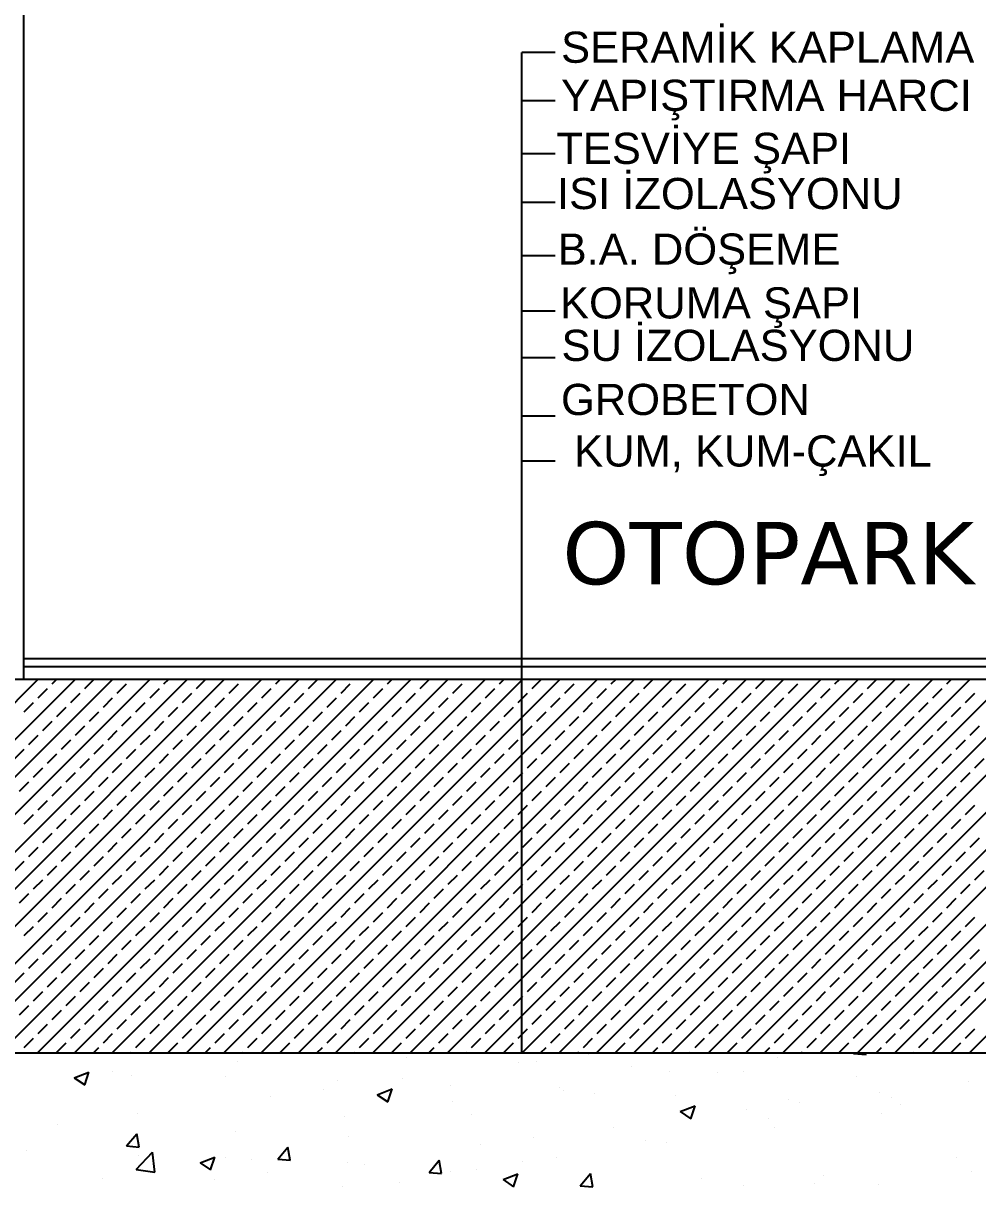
# Model space of a CAD drawing. Header units: millimetres. Extents: x 43168.9 to 43194.6, y -25545.1 to -25543.4.
# Drawn here: x 43181.1446 to 43181.2366, y -25544.7954 to -25544.6834 of the extents above; entities that cross this region are included whole.
import ezdxf
from ezdxf.enums import TextEntityAlignment as Align

# ---------------------------------------------------------------- set-up
doc = ezdxf.new("R2010")
doc.units = ezdxf.units.MM
doc.header["$LTSCALE"] = 200
doc.linetypes.add('kesit_$0$HIDDEN2', pattern=[0.1875, 0.125, -0.0625])
for name, color, linetype in [('kaplama-gnl_sgh', 30, 'Continuous'), ('kesit_$0$izd-alt_sgh', 8, 'kesit_$0$HIDDEN2'), ('kolon-b.a_sgh', 6, 'Continuous'), ('siva_sgh', 145, 'Continuous'), ('tarama-betonarme_sgh', 223, 'Continuous'), ('tarama-zemin_sgh', 197, 'Continuous'), ('yazi-mahal_sgh', 12, 'Continuous'), ('yazi-malz_sgh', 7, 'Continuous')]:
    doc.layers.add(name, color=color, linetype=linetype)
doc.styles.add('1-200', font='arial.ttf', dxfattribs={"height": 60})
doc.styles.add('text1', font='VERDANA.TTF')

msp = doc.modelspace()

# ---------------------------------------------------------------- linework, layer by layer
at = {"layer": 'kaplama-gnl_sgh'}
for p, q in [((43181.14462, -25544.74456), (43181.36264, -25544.74456)), ((43181.14462, -25544.74536), (43181.36264, -25544.74536))]:
    msp.add_line(p, q, dxfattribs=at)
at = {"layer": 'kesit_$0$izd-alt_sgh'}
msp.add_line((43181.05362, -25544.74656), (43183.01231, -25544.74656), dxfattribs=at)
at = {"layer": 'kolon-b.a_sgh'}
for p, q in [((43181.14362, -25544.74656), (43181.73664, -25544.74656)), ((43181.13562, -25544.78256), (43181.73664, -25544.78256))]:
    msp.add_line(p, q, dxfattribs=at)
at = {"layer": 'siva_sgh'}
msp.add_line((43181.14462, -25544.59356), (43181.14462, -25544.74656), dxfattribs=at)
at = {"layer": 'tarama-betonarme_sgh'}
for p, q in [((43181.13562, -25544.75697), (43181.14603, -25544.74656)), ((43181.13562, -25544.76056), (43181.14962, -25544.74656)), ((43181.13562, -25544.76416), (43181.15321, -25544.74656)), ((43181.13562, -25544.76775), (43181.15681, -25544.74656)), ((43181.13562, -25544.77134), (43181.1604, -25544.74656)), ((43181.13562, -25544.77493), (43181.16399, -25544.74656)), ((43181.13562, -25544.77852), (43181.16758, -25544.74656)), ((43181.13562, -25544.78212), (43181.17117, -25544.74656)), ((43181.13877, -25544.78256), (43181.17477, -25544.74656)), ((43181.14236, -25544.78256), (43181.17836, -25544.74656)), ((43181.14595, -25544.78256), (43181.18195, -25544.74656)), ((43181.14602, -25544.74836), (43181.14692, -25544.74747)), ((43181.14737, -25544.74702), (43181.14783, -25544.74656)), ((43181.14954, -25544.78256), (43181.18554, -25544.74656)), ((43181.15051, -25544.74747), (43181.15141, -25544.74657)), ((43181.15314, -25544.78256), (43181.18914, -25544.74656)), ((43181.15365, -25544.74792), (43181.15455, -25544.74702)), ((43181.155, -25544.74657), (43181.15501, -25544.74656)), ((43181.15673, -25544.78256), (43181.19273, -25544.74656)), ((43181.1568, -25544.74836), (43181.1577, -25544.74747)), ((43181.15814, -25544.74702), (43181.1586, -25544.74656)), ((43181.16032, -25544.78256), (43181.19632, -25544.74656)), ((43181.16129, -25544.74747), (43181.16219, -25544.74657)), ((43181.16391, -25544.78256), (43181.19991, -25544.74656)), ((43181.16443, -25544.74792), (43181.16533, -25544.74702)), ((43181.16578, -25544.74657), (43181.16579, -25544.74656)), ((43181.1675, -25544.78256), (43181.2035, -25544.74656)), ((43181.16757, -25544.74836), (43181.16847, -25544.74747)), ((43181.16892, -25544.74702), (43181.16938, -25544.74656)), ((43181.1711, -25544.78256), (43181.2071, -25544.74656)), ((43181.17206, -25544.74747), (43181.17296, -25544.74657)), ((43181.17469, -25544.78256), (43181.21069, -25544.74656)), ((43181.17521, -25544.74792), (43181.1761, -25544.74702)), ((43181.17655, -25544.74657), (43181.17656, -25544.74656)), ((43181.17828, -25544.78256), (43181.21428, -25544.74656)), ((43181.17835, -25544.74836), (43181.17925, -25544.74747)), ((43181.1797, -25544.74702), (43181.18015, -25544.74656)), ((43181.18187, -25544.78256), (43181.21787, -25544.74656)), ((43181.18284, -25544.74747), (43181.18374, -25544.74657)), ((43181.18546, -25544.78256), (43181.22146, -25544.74656)), ((43181.18598, -25544.74792), (43181.18688, -25544.74702)), ((43181.18733, -25544.74657), (43181.18734, -25544.74656)), ((43181.18906, -25544.78256), (43181.22506, -25544.74656)), ((43181.18913, -25544.74836), (43181.19002, -25544.74747)), ((43181.19047, -25544.74702), (43181.19093, -25544.74656)), ((43181.19265, -25544.78256), (43181.22865, -25544.74656)), ((43181.19362, -25544.74747), (43181.19451, -25544.74657)), ((43181.19624, -25544.78256), (43181.23224, -25544.74656)), ((43181.19676, -25544.74792), (43181.19766, -25544.74702)), ((43181.19811, -25544.74657), (43181.19812, -25544.74656)), ((43181.19983, -25544.78256), (43181.23583, -25544.74656)), ((43181.1999, -25544.74836), (43181.2008, -25544.74747)), ((43181.20125, -25544.74702), (43181.20171, -25544.74656)), ((43181.20342, -25544.78256), (43181.23942, -25544.74656)), ((43181.20439, -25544.74747), (43181.20529, -25544.74657)), ((43181.20702, -25544.78256), (43181.24302, -25544.74656)), ((43181.20754, -25544.74792), (43181.20843, -25544.74702)), ((43181.20888, -25544.74657), (43181.20889, -25544.74656)), ((43181.21061, -25544.78256), (43181.24661, -25544.74656)), ((43181.21068, -25544.74836), (43181.21158, -25544.74747)), ((43181.21203, -25544.74702), (43181.21248, -25544.74656)), ((43181.2142, -25544.78256), (43181.2502, -25544.74656)), ((43181.21517, -25544.74747), (43181.21607, -25544.74657)), ((43181.21779, -25544.78256), (43181.25379, -25544.74656)), ((43181.21831, -25544.74792), (43181.21921, -25544.74702)), ((43181.21966, -25544.74657), (43181.21967, -25544.74656)), ((43181.22138, -25544.78256), (43181.25738, -25544.74656)), ((43181.22145, -25544.74836), (43181.22235, -25544.74747)), ((43181.2228, -25544.74702), (43181.22326, -25544.74656)), ((43181.22498, -25544.78256), (43181.26098, -25544.74656)), ((43181.22594, -25544.74747), (43181.22684, -25544.74657)), ((43181.22857, -25544.78256), (43181.26457, -25544.74656)), ((43181.22909, -25544.74792), (43181.22999, -25544.74702)), ((43181.23044, -25544.74657), (43181.23044, -25544.74656)), ((43181.23216, -25544.78256), (43181.26816, -25544.74656)), ((43181.23223, -25544.74836), (43181.23313, -25544.74747)), ((43181.23358, -25544.74702), (43181.23404, -25544.74656)), ((43181.23575, -25544.78256), (43181.27175, -25544.74656)), ((43181.14916, -25544.74881), (43181.15006, -25544.74792)), ((43181.15231, -25544.74926), (43181.1532, -25544.74836)), ((43181.15994, -25544.74881), (43181.16084, -25544.74792)), ((43181.16308, -25544.74926), (43181.16398, -25544.74836)), ((43181.17072, -25544.74881), (43181.17161, -25544.74792)), ((43181.17386, -25544.74926), (43181.17476, -25544.74836)), ((43181.18149, -25544.74881), (43181.18239, -25544.74792)), ((43181.18464, -25544.74926), (43181.18553, -25544.74836)), ((43181.19227, -25544.74881), (43181.19317, -25544.74792)), ((43181.19541, -25544.74926), (43181.19631, -25544.74836)), ((43181.20305, -25544.74881), (43181.20394, -25544.74792)), ((43181.20619, -25544.74926), (43181.20709, -25544.74836)), ((43181.21382, -25544.74881), (43181.21472, -25544.74792)), ((43181.21696, -25544.74926), (43181.21786, -25544.74836)), ((43181.2246, -25544.74881), (43181.2255, -25544.74792)), ((43181.22774, -25544.74926), (43181.22864, -25544.74836)), ((43181.23537, -25544.74881), (43181.23627, -25544.74792)), ((43181.14467, -25544.74971), (43181.14557, -25544.74881)), ((43181.14782, -25544.75016), (43181.14871, -25544.74926)), ((43181.15096, -25544.75061), (43181.15186, -25544.74971)), ((43181.15545, -25544.74971), (43181.15635, -25544.74881)), ((43181.15859, -25544.75016), (43181.15949, -25544.74926)), ((43181.16174, -25544.75061), (43181.16263, -25544.74971)), ((43181.16623, -25544.74971), (43181.16712, -25544.74881)), ((43181.16937, -25544.75016), (43181.17027, -25544.74926)), ((43181.17251, -25544.75061), (43181.17341, -25544.74971)), ((43181.177, -25544.74971), (43181.1779, -25544.74881)), ((43181.18015, -25544.75016), (43181.18104, -25544.74926)), ((43181.18329, -25544.75061), (43181.18419, -25544.74971)), ((43181.18778, -25544.74971), (43181.18868, -25544.74881)), ((43181.19092, -25544.75016), (43181.19182, -25544.74926)), ((43181.19407, -25544.75061), (43181.19496, -25544.74971)), ((43181.19856, -25544.74971), (43181.19945, -25544.74881)), ((43181.2017, -25544.75016), (43181.2026, -25544.74926)), ((43181.20484, -25544.75061), (43181.20574, -25544.74971)), ((43181.20933, -25544.74971), (43181.21023, -25544.74881)), ((43181.21247, -25544.75016), (43181.21337, -25544.74926)), ((43181.21562, -25544.75061), (43181.21652, -25544.74971)), ((43181.22011, -25544.74971), (43181.22101, -25544.74881)), ((43181.22325, -25544.75016), (43181.22415, -25544.74926)), ((43181.22639, -25544.75061), (43181.22729, -25544.74971)), ((43181.23088, -25544.74971), (43181.23178, -25544.74881)), ((43181.23403, -25544.75016), (43181.23493, -25544.74926)), ((43181.14647, -25544.75151), (43181.14737, -25544.75061)), ((43181.1541, -25544.75106), (43181.155, -25544.75016)), ((43181.15725, -25544.75151), (43181.15814, -25544.75061)), ((43181.16488, -25544.75106), (43181.16578, -25544.75016)), ((43181.16802, -25544.75151), (43181.16892, -25544.75061)), ((43181.17566, -25544.75106), (43181.17655, -25544.75016)), ((43181.1788, -25544.75151), (43181.1797, -25544.75061)), ((43181.18643, -25544.75106), (43181.18733, -25544.75016)), ((43181.18957, -25544.75151), (43181.19047, -25544.75061)), ((43181.19721, -25544.75106), (43181.19811, -25544.75016)), ((43181.20035, -25544.75151), (43181.20125, -25544.75061)), ((43181.20798, -25544.75106), (43181.20888, -25544.75016)), ((43181.21113, -25544.75151), (43181.21203, -25544.75061)), ((43181.21876, -25544.75106), (43181.21966, -25544.75016)), ((43181.2219, -25544.75151), (43181.2228, -25544.75061)), ((43181.22954, -25544.75106), (43181.23044, -25544.75016)), ((43181.23268, -25544.75151), (43181.23358, -25544.75061)), ((43181.14512, -25544.75285), (43181.14602, -25544.75196)), ((43181.14961, -25544.75196), (43181.15051, -25544.75106)), ((43181.15276, -25544.75241), (43181.15365, -25544.75151)), ((43181.1559, -25544.75285), (43181.1568, -25544.75196)), ((43181.16039, -25544.75196), (43181.16129, -25544.75106)), ((43181.16353, -25544.75241), (43181.16443, -25544.75151)), ((43181.16668, -25544.75285), (43181.16757, -25544.75196)), ((43181.17117, -25544.75196), (43181.17206, -25544.75106)), ((43181.17431, -25544.75241), (43181.17521, -25544.75151)), ((43181.17745, -25544.75285), (43181.17835, -25544.75196)), ((43181.18194, -25544.75196), (43181.18284, -25544.75106)), ((43181.18508, -25544.75241), (43181.18598, -25544.75151)), ((43181.18823, -25544.75285), (43181.18913, -25544.75196)), ((43181.19272, -25544.75196), (43181.19362, -25544.75106)), ((43181.19586, -25544.75241), (43181.19676, -25544.75151)), ((43181.199, -25544.75285), (43181.1999, -25544.75196)), ((43181.20349, -25544.75196), (43181.20439, -25544.75106)), ((43181.20664, -25544.75241), (43181.20754, -25544.75151)), ((43181.20978, -25544.75285), (43181.21068, -25544.75196)), ((43181.21427, -25544.75196), (43181.21517, -25544.75106)), ((43181.21741, -25544.75241), (43181.21831, -25544.75151)), ((43181.22056, -25544.75285), (43181.22145, -25544.75196)), ((43181.22505, -25544.75196), (43181.22594, -25544.75106)), ((43181.22819, -25544.75241), (43181.22909, -25544.75151)), ((43181.23133, -25544.75285), (43181.23223, -25544.75196)), ((43181.23582, -25544.75196), (43181.23672, -25544.75106)), ((43181.14827, -25544.7533), (43181.14916, -25544.75241)), ((43181.15141, -25544.75375), (43181.15231, -25544.75285)), ((43181.15904, -25544.7533), (43181.15994, -25544.75241)), ((43181.16219, -25544.75375), (43181.16308, -25544.75285)), ((43181.16982, -25544.7533), (43181.17072, -25544.75241)), ((43181.17296, -25544.75375), (43181.17386, -25544.75285)), ((43181.18059, -25544.7533), (43181.18149, -25544.75241)), ((43181.18374, -25544.75375), (43181.18464, -25544.75285)), ((43181.19137, -25544.7533), (43181.19227, -25544.75241)), ((43181.19451, -25544.75375), (43181.19541, -25544.75285)), ((43181.20215, -25544.7533), (43181.20305, -25544.75241)), ((43181.20529, -25544.75375), (43181.20619, -25544.75285)), ((43181.21292, -25544.7533), (43181.21382, -25544.75241)), ((43181.21607, -25544.75375), (43181.21696, -25544.75285)), ((43181.2237, -25544.7533), (43181.2246, -25544.75241)), ((43181.22684, -25544.75375), (43181.22774, -25544.75285)), ((43181.23448, -25544.7533), (43181.23537, -25544.75241)), ((43181.14378, -25544.7542), (43181.14467, -25544.7533)), ((43181.14692, -25544.75465), (43181.14782, -25544.75375)), ((43181.15006, -25544.7551), (43181.15096, -25544.7542)), ((43181.15455, -25544.7542), (43181.15545, -25544.7533)), ((43181.1577, -25544.75465), (43181.15859, -25544.75375)), ((43181.16084, -25544.7551), (43181.16174, -25544.7542)), ((43181.16533, -25544.7542), (43181.16623, -25544.7533)), ((43181.16847, -25544.75465), (43181.16937, -25544.75375)), ((43181.17161, -25544.7551), (43181.17251, -25544.7542)), ((43181.1761, -25544.7542), (43181.177, -25544.7533)), ((43181.17925, -25544.75465), (43181.18015, -25544.75375)), ((43181.18239, -25544.7551), (43181.18329, -25544.7542)), ((43181.18688, -25544.7542), (43181.18778, -25544.7533)), ((43181.19002, -25544.75465), (43181.19092, -25544.75375)), ((43181.19317, -25544.7551), (43181.19407, -25544.7542)), ((43181.19766, -25544.7542), (43181.19856, -25544.7533)), ((43181.2008, -25544.75465), (43181.2017, -25544.75375)), ((43181.20394, -25544.7551), (43181.20484, -25544.7542)), ((43181.20843, -25544.7542), (43181.20933, -25544.7533)), ((43181.21158, -25544.75465), (43181.21247, -25544.75375)), ((43181.21472, -25544.7551), (43181.21562, -25544.7542)), ((43181.21921, -25544.7542), (43181.22011, -25544.7533)), ((43181.22235, -25544.75465), (43181.22325, -25544.75375)), ((43181.2255, -25544.7551), (43181.22639, -25544.7542)), ((43181.22999, -25544.7542), (43181.23088, -25544.7533)), ((43181.23313, -25544.75465), (43181.23403, -25544.75375)), ((43181.23627, -25544.7551), (43181.23717, -25544.7542)), ((43181.14557, -25544.756), (43181.14647, -25544.7551)), ((43181.1532, -25544.75555), (43181.1541, -25544.75465)), ((43181.15635, -25544.756), (43181.15725, -25544.7551)), ((43181.16398, -25544.75555), (43181.16488, -25544.75465)), ((43181.16712, -25544.756), (43181.16802, -25544.7551)), ((43181.17476, -25544.75555), (43181.17566, -25544.75465)), ((43181.1779, -25544.756), (43181.1788, -25544.7551)), ((43181.18553, -25544.75555), (43181.18643, -25544.75465)), ((43181.18868, -25544.756), (43181.18957, -25544.7551)), ((43181.19631, -25544.75555), (43181.19721, -25544.75465)), ((43181.19945, -25544.756), (43181.20035, -25544.7551)), ((43181.20709, -25544.75555), (43181.20798, -25544.75465)), ((43181.21023, -25544.756), (43181.21113, -25544.7551)), ((43181.21786, -25544.75555), (43181.21876, -25544.75465)), ((43181.22101, -25544.756), (43181.2219, -25544.7551)), ((43181.22864, -25544.75555), (43181.22954, -25544.75465)), ((43181.23178, -25544.756), (43181.23268, -25544.7551)), ((43181.14422, -25544.75734), (43181.14512, -25544.75645)), ((43181.14871, -25544.75645), (43181.14961, -25544.75555)), ((43181.15186, -25544.7569), (43181.15276, -25544.756)), ((43181.155, -25544.75734), (43181.1559, -25544.75645)), ((43181.15949, -25544.75645), (43181.16039, -25544.75555)), ((43181.16263, -25544.7569), (43181.16353, -25544.756)), ((43181.16578, -25544.75734), (43181.16668, -25544.75645)), ((43181.17027, -25544.75645), (43181.17117, -25544.75555)), ((43181.17341, -25544.7569), (43181.17431, -25544.756)), ((43181.17655, -25544.75734), (43181.17745, -25544.75645)), ((43181.18104, -25544.75645), (43181.18194, -25544.75555)), ((43181.18419, -25544.7569), (43181.18508, -25544.756)), ((43181.18733, -25544.75734), (43181.18823, -25544.75645)), ((43181.19182, -25544.75645), (43181.19272, -25544.75555)), ((43181.19496, -25544.7569), (43181.19586, -25544.756)), ((43181.19811, -25544.75734), (43181.199, -25544.75645)), ((43181.2026, -25544.75645), (43181.20349, -25544.75555)), ((43181.20574, -25544.7569), (43181.20664, -25544.756)), ((43181.20888, -25544.75734), (43181.20978, -25544.75645)), ((43181.21337, -25544.75645), (43181.21427, -25544.75555)), ((43181.21652, -25544.7569), (43181.21741, -25544.756)), ((43181.21966, -25544.75734), (43181.22056, -25544.75645)), ((43181.22415, -25544.75645), (43181.22505, -25544.75555)), ((43181.22729, -25544.7569), (43181.22819, -25544.756)), ((43181.23044, -25544.75734), (43181.23133, -25544.75645)), ((43181.23493, -25544.75645), (43181.23582, -25544.75555)), ((43181.14737, -25544.75779), (43181.14827, -25544.7569)), ((43181.15051, -25544.75824), (43181.15141, -25544.75734)), ((43181.15814, -25544.75779), (43181.15904, -25544.7569)), ((43181.16129, -25544.75824), (43181.16219, -25544.75734)), ((43181.16892, -25544.75779), (43181.16982, -25544.7569)), ((43181.17206, -25544.75824), (43181.17296, -25544.75734)), ((43181.1797, -25544.75779), (43181.18059, -25544.7569)), ((43181.18284, -25544.75824), (43181.18374, -25544.75734)), ((43181.19047, -25544.75779), (43181.19137, -25544.7569)), ((43181.19362, -25544.75824), (43181.19451, -25544.75734)), ((43181.20125, -25544.75779), (43181.20215, -25544.7569)), ((43181.20439, -25544.75824), (43181.20529, -25544.75734)), ((43181.21203, -25544.75779), (43181.21292, -25544.7569)), ((43181.21517, -25544.75824), (43181.21607, -25544.75734)), ((43181.2228, -25544.75779), (43181.2237, -25544.7569)), ((43181.22594, -25544.75824), (43181.22684, -25544.75734)), ((43181.23358, -25544.75779), (43181.23448, -25544.7569)), ((43181.14602, -25544.75914), (43181.14692, -25544.75824)), ((43181.14916, -25544.75959), (43181.15006, -25544.75869)), ((43181.15365, -25544.75869), (43181.15455, -25544.75779)), ((43181.1568, -25544.75914), (43181.1577, -25544.75824)), ((43181.15994, -25544.75959), (43181.16084, -25544.75869)), ((43181.16443, -25544.75869), (43181.16533, -25544.75779)), ((43181.16757, -25544.75914), (43181.16847, -25544.75824)), ((43181.17072, -25544.75959), (43181.17161, -25544.75869)), ((43181.17521, -25544.75869), (43181.1761, -25544.75779)), ((43181.17835, -25544.75914), (43181.17925, -25544.75824)), ((43181.18149, -25544.75959), (43181.18239, -25544.75869)), ((43181.18598, -25544.75869), (43181.18688, -25544.75779)), ((43181.18913, -25544.75914), (43181.19002, -25544.75824)), ((43181.19227, -25544.75959), (43181.19317, -25544.75869)), ((43181.19676, -25544.75869), (43181.19766, -25544.75779)), ((43181.1999, -25544.75914), (43181.2008, -25544.75824)), ((43181.20305, -25544.75959), (43181.20394, -25544.75869)), ((43181.20754, -25544.75869), (43181.20843, -25544.75779)), ((43181.21068, -25544.75914), (43181.21158, -25544.75824)), ((43181.21382, -25544.75959), (43181.21472, -25544.75869)), ((43181.21831, -25544.75869), (43181.21921, -25544.75779)), ((43181.22145, -25544.75914), (43181.22235, -25544.75824)), ((43181.2246, -25544.75959), (43181.2255, -25544.75869)), ((43181.22909, -25544.75869), (43181.22999, -25544.75779)), ((43181.23223, -25544.75914), (43181.23313, -25544.75824)), ((43181.23537, -25544.75959), (43181.23627, -25544.75869)), ((43181.14467, -25544.76049), (43181.14557, -25544.75959)), ((43181.15231, -25544.76004), (43181.1532, -25544.75914)), ((43181.15545, -25544.76049), (43181.15635, -25544.75959)), ((43181.16308, -25544.76004), (43181.16398, -25544.75914)), ((43181.16623, -25544.76049), (43181.16712, -25544.75959)), ((43181.17386, -25544.76004), (43181.17476, -25544.75914)), ((43181.177, -25544.76049), (43181.1779, -25544.75959)), ((43181.18464, -25544.76004), (43181.18553, -25544.75914)), ((43181.18778, -25544.76049), (43181.18868, -25544.75959)), ((43181.19541, -25544.76004), (43181.19631, -25544.75914)), ((43181.19856, -25544.76049), (43181.19945, -25544.75959)), ((43181.20619, -25544.76004), (43181.20709, -25544.75914)), ((43181.20933, -25544.76049), (43181.21023, -25544.75959)), ((43181.21696, -25544.76004), (43181.21786, -25544.75914)), ((43181.22011, -25544.76049), (43181.22101, -25544.75959)), ((43181.22774, -25544.76004), (43181.22864, -25544.75914)), ((43181.23088, -25544.76049), (43181.23178, -25544.75959)), ((43181.14782, -25544.76094), (43181.14871, -25544.76004)), ((43181.15096, -25544.76139), (43181.15186, -25544.76049)), ((43181.1541, -25544.76183), (43181.155, -25544.76094)), ((43181.15859, -25544.76094), (43181.15949, -25544.76004)), ((43181.16174, -25544.76139), (43181.16263, -25544.76049)), ((43181.16488, -25544.76183), (43181.16578, -25544.76094)), ((43181.16937, -25544.76094), (43181.17027, -25544.76004)), ((43181.17251, -25544.76139), (43181.17341, -25544.76049)), ((43181.17566, -25544.76183), (43181.17655, -25544.76094)), ((43181.18015, -25544.76094), (43181.18104, -25544.76004)), ((43181.18329, -25544.76139), (43181.18419, -25544.76049)), ((43181.18643, -25544.76183), (43181.18733, -25544.76094)), ((43181.19092, -25544.76094), (43181.19182, -25544.76004)), ((43181.19407, -25544.76139), (43181.19496, -25544.76049)), ((43181.19721, -25544.76183), (43181.19811, -25544.76094)), ((43181.2017, -25544.76094), (43181.2026, -25544.76004)), ((43181.20484, -25544.76139), (43181.20574, -25544.76049)), ((43181.20798, -25544.76183), (43181.20888, -25544.76094)), ((43181.21247, -25544.76094), (43181.21337, -25544.76004)), ((43181.21562, -25544.76139), (43181.21652, -25544.76049)), ((43181.21876, -25544.76183), (43181.21966, -25544.76094)), ((43181.22325, -25544.76094), (43181.22415, -25544.76004)), ((43181.22639, -25544.76139), (43181.22729, -25544.76049)), ((43181.22954, -25544.76183), (43181.23044, -25544.76094)), ((43181.23403, -25544.76094), (43181.23493, -25544.76004)), ((43181.14647, -25544.76228), (43181.14737, -25544.76139)), ((43181.14961, -25544.76273), (43181.15051, -25544.76183)), ((43181.15725, -25544.76228), (43181.15814, -25544.76139)), ((43181.16039, -25544.76273), (43181.16129, -25544.76183)), ((43181.16802, -25544.76228), (43181.16892, -25544.76139)), ((43181.17117, -25544.76273), (43181.17206, -25544.76183)), ((43181.1788, -25544.76228), (43181.1797, -25544.76139)), ((43181.18194, -25544.76273), (43181.18284, -25544.76183)), ((43181.18957, -25544.76228), (43181.19047, -25544.76139)), ((43181.19272, -25544.76273), (43181.19362, -25544.76183)), ((43181.20035, -25544.76228), (43181.20125, -25544.76139)), ((43181.20349, -25544.76273), (43181.20439, -25544.76183)), ((43181.21113, -25544.76228), (43181.21203, -25544.76139)), ((43181.21427, -25544.76273), (43181.21517, -25544.76183)), ((43181.2219, -25544.76228), (43181.2228, -25544.76139)), ((43181.22505, -25544.76273), (43181.22594, -25544.76183)), ((43181.23268, -25544.76228), (43181.23358, -25544.76139)), ((43181.23582, -25544.76273), (43181.23672, -25544.76183)), ((43181.14512, -25544.76363), (43181.14602, -25544.76273)), ((43181.14827, -25544.76408), (43181.14916, -25544.76318)), ((43181.15276, -25544.76318), (43181.15365, -25544.76228)), ((43181.1559, -25544.76363), (43181.1568, -25544.76273)), ((43181.15904, -25544.76408), (43181.15994, -25544.76318)), ((43181.16353, -25544.76318), (43181.16443, -25544.76228)), ((43181.16668, -25544.76363), (43181.16757, -25544.76273)), ((43181.16982, -25544.76408), (43181.17072, -25544.76318)), ((43181.17431, -25544.76318), (43181.17521, -25544.76228)), ((43181.17745, -25544.76363), (43181.17835, -25544.76273)), ((43181.18059, -25544.76408), (43181.18149, -25544.76318)), ((43181.18508, -25544.76318), (43181.18598, -25544.76228)), ((43181.18823, -25544.76363), (43181.18913, -25544.76273)), ((43181.19137, -25544.76408), (43181.19227, -25544.76318)), ((43181.19586, -25544.76318), (43181.19676, -25544.76228)), ((43181.199, -25544.76363), (43181.1999, -25544.76273)), ((43181.20215, -25544.76408), (43181.20305, -25544.76318)), ((43181.20664, -25544.76318), (43181.20754, -25544.76228)), ((43181.20978, -25544.76363), (43181.21068, -25544.76273)), ((43181.21292, -25544.76408), (43181.21382, -25544.76318)), ((43181.21741, -25544.76318), (43181.21831, -25544.76228)), ((43181.22056, -25544.76363), (43181.22145, -25544.76273)), ((43181.2237, -25544.76408), (43181.2246, -25544.76318)), ((43181.22819, -25544.76318), (43181.22909, -25544.76228)), ((43181.23133, -25544.76363), (43181.23223, -25544.76273)), ((43181.23448, -25544.76408), (43181.23537, -25544.76318)), ((43181.14378, -25544.76498), (43181.14467, -25544.76408)), ((43181.15141, -25544.76453), (43181.15231, -25544.76363)), ((43181.15455, -25544.76498), (43181.15545, -25544.76408)), ((43181.16219, -25544.76453), (43181.16308, -25544.76363)), ((43181.16533, -25544.76498), (43181.16623, -25544.76408)), ((43181.17296, -25544.76453), (43181.17386, -25544.76363)), ((43181.1761, -25544.76498), (43181.177, -25544.76408)), ((43181.18374, -25544.76453), (43181.18464, -25544.76363)), ((43181.18688, -25544.76498), (43181.18778, -25544.76408)), ((43181.19451, -25544.76453), (43181.19541, -25544.76363)), ((43181.19766, -25544.76498), (43181.19856, -25544.76408)), ((43181.20529, -25544.76453), (43181.20619, -25544.76363)), ((43181.20843, -25544.76498), (43181.20933, -25544.76408)), ((43181.21607, -25544.76453), (43181.21696, -25544.76363)), ((43181.21921, -25544.76498), (43181.22011, -25544.76408)), ((43181.22684, -25544.76453), (43181.22774, -25544.76363)), ((43181.22999, -25544.76498), (43181.23088, -25544.76408)), ((43181.14692, -25544.76543), (43181.14782, -25544.76453)), ((43181.15006, -25544.76588), (43181.15096, -25544.76498)), ((43181.1532, -25544.76632), (43181.1541, -25544.76543)), ((43181.1577, -25544.76543), (43181.15859, -25544.76453)), ((43181.16084, -25544.76588), (43181.16174, -25544.76498)), ((43181.16398, -25544.76632), (43181.16488, -25544.76543)), ((43181.16847, -25544.76543), (43181.16937, -25544.76453)), ((43181.17161, -25544.76588), (43181.17251, -25544.76498)), ((43181.17476, -25544.76632), (43181.17566, -25544.76543)), ((43181.17925, -25544.76543), (43181.18015, -25544.76453)), ((43181.18239, -25544.76588), (43181.18329, -25544.76498)), ((43181.18553, -25544.76632), (43181.18643, -25544.76543)), ((43181.19002, -25544.76543), (43181.19092, -25544.76453)), ((43181.19317, -25544.76588), (43181.19407, -25544.76498)), ((43181.19631, -25544.76632), (43181.19721, -25544.76543)), ((43181.2008, -25544.76543), (43181.2017, -25544.76453)), ((43181.20394, -25544.76588), (43181.20484, -25544.76498)), ((43181.20709, -25544.76632), (43181.20798, -25544.76543)), ((43181.21158, -25544.76543), (43181.21247, -25544.76453)), ((43181.21472, -25544.76588), (43181.21562, -25544.76498)), ((43181.21786, -25544.76632), (43181.21876, -25544.76543)), ((43181.22235, -25544.76543), (43181.22325, -25544.76453)), ((43181.2255, -25544.76588), (43181.22639, -25544.76498)), ((43181.22864, -25544.76632), (43181.22954, -25544.76543)), ((43181.23313, -25544.76543), (43181.23403, -25544.76453)), ((43181.23627, -25544.76588), (43181.23717, -25544.76498)), ((43181.14557, -25544.76677), (43181.14647, -25544.76588)), ((43181.14871, -25544.76722), (43181.14961, -25544.76632)), ((43181.15635, -25544.76677), (43181.15725, -25544.76588)), ((43181.15949, -25544.76722), (43181.16039, -25544.76632)), ((43181.16712, -25544.76677), (43181.16802, -25544.76588)), ((43181.17027, -25544.76722), (43181.17117, -25544.76632)), ((43181.1779, -25544.76677), (43181.1788, -25544.76588)), ((43181.18104, -25544.76722), (43181.18194, -25544.76632)), ((43181.18868, -25544.76677), (43181.18957, -25544.76588)), ((43181.19182, -25544.76722), (43181.19272, -25544.76632)), ((43181.19945, -25544.76677), (43181.20035, -25544.76588)), ((43181.2026, -25544.76722), (43181.20349, -25544.76632)), ((43181.21023, -25544.76677), (43181.21113, -25544.76588)), ((43181.21337, -25544.76722), (43181.21427, -25544.76632)), ((43181.22101, -25544.76677), (43181.2219, -25544.76588)), ((43181.22415, -25544.76722), (43181.22505, -25544.76632)), ((43181.23178, -25544.76677), (43181.23268, -25544.76588)), ((43181.23493, -25544.76722), (43181.23582, -25544.76632)), ((43181.14422, -25544.76812), (43181.14512, -25544.76722)), ((43181.14737, -25544.76857), (43181.14827, -25544.76767)), ((43181.15186, -25544.76767), (43181.15276, -25544.76677)), ((43181.155, -25544.76812), (43181.1559, -25544.76722)), ((43181.15814, -25544.76857), (43181.15904, -25544.76767)), ((43181.16263, -25544.76767), (43181.16353, -25544.76677)), ((43181.16578, -25544.76812), (43181.16668, -25544.76722)), ((43181.16892, -25544.76857), (43181.16982, -25544.76767)), ((43181.17341, -25544.76767), (43181.17431, -25544.76677)), ((43181.17655, -25544.76812), (43181.17745, -25544.76722)), ((43181.1797, -25544.76857), (43181.18059, -25544.76767)), ((43181.18419, -25544.76767), (43181.18508, -25544.76677)), ((43181.18733, -25544.76812), (43181.18823, -25544.76722)), ((43181.19047, -25544.76857), (43181.19137, -25544.76767)), ((43181.19496, -25544.76767), (43181.19586, -25544.76677)), ((43181.19811, -25544.76812), (43181.199, -25544.76722)), ((43181.20125, -25544.76857), (43181.20215, -25544.76767)), ((43181.20574, -25544.76767), (43181.20664, -25544.76677)), ((43181.20888, -25544.76812), (43181.20978, -25544.76722)), ((43181.21203, -25544.76857), (43181.21292, -25544.76767)), ((43181.21652, -25544.76767), (43181.21741, -25544.76677)), ((43181.21966, -25544.76812), (43181.22056, -25544.76722)), ((43181.2228, -25544.76857), (43181.2237, -25544.76767)), ((43181.22729, -25544.76767), (43181.22819, -25544.76677)), ((43181.23044, -25544.76812), (43181.23133, -25544.76722)), ((43181.23358, -25544.76857), (43181.23448, -25544.76767)), ((43181.15051, -25544.76902), (43181.15141, -25544.76812)), ((43181.15365, -25544.76947), (43181.15455, -25544.76857)), ((43181.16129, -25544.76902), (43181.16219, -25544.76812)), ((43181.16443, -25544.76947), (43181.16533, -25544.76857)), ((43181.17206, -25544.76902), (43181.17296, -25544.76812)), ((43181.17521, -25544.76947), (43181.1761, -25544.76857)), ((43181.18284, -25544.76902), (43181.18374, -25544.76812)), ((43181.18598, -25544.76947), (43181.18688, -25544.76857)), ((43181.19362, -25544.76902), (43181.19451, -25544.76812)), ((43181.19676, -25544.76947), (43181.19766, -25544.76857)), ((43181.20439, -25544.76902), (43181.20529, -25544.76812)), ((43181.20754, -25544.76947), (43181.20843, -25544.76857)), ((43181.21517, -25544.76902), (43181.21607, -25544.76812)), ((43181.21831, -25544.76947), (43181.21921, -25544.76857)), ((43181.22594, -25544.76902), (43181.22684, -25544.76812)), ((43181.22909, -25544.76947), (43181.22999, -25544.76857)), ((43181.14602, -25544.76992), (43181.14692, -25544.76902)), ((43181.14916, -25544.77037), (43181.15006, -25544.76947)), ((43181.15231, -25544.77081), (43181.1532, -25544.76992)), ((43181.1568, -25544.76992), (43181.1577, -25544.76902)), ((43181.15994, -25544.77037), (43181.16084, -25544.76947)), ((43181.16308, -25544.77081), (43181.16398, -25544.76992)), ((43181.16757, -25544.76992), (43181.16847, -25544.76902)), ((43181.17072, -25544.77037), (43181.17161, -25544.76947)), ((43181.17386, -25544.77081), (43181.17476, -25544.76992)), ((43181.17835, -25544.76992), (43181.17925, -25544.76902)), ((43181.18149, -25544.77037), (43181.18239, -25544.76947)), ((43181.18464, -25544.77081), (43181.18553, -25544.76992)), ((43181.18913, -25544.76992), (43181.19002, -25544.76902)), ((43181.19227, -25544.77037), (43181.19317, -25544.76947)), ((43181.19541, -25544.77081), (43181.19631, -25544.76992)), ((43181.1999, -25544.76992), (43181.2008, -25544.76902)), ((43181.20305, -25544.77037), (43181.20394, -25544.76947)), ((43181.20619, -25544.77081), (43181.20709, -25544.76992)), ((43181.21068, -25544.76992), (43181.21158, -25544.76902)), ((43181.21382, -25544.77037), (43181.21472, -25544.76947)), ((43181.21696, -25544.77081), (43181.21786, -25544.76992)), ((43181.22145, -25544.76992), (43181.22235, -25544.76902)), ((43181.2246, -25544.77037), (43181.2255, -25544.76947)), ((43181.22774, -25544.77081), (43181.22864, -25544.76992)), ((43181.23223, -25544.76992), (43181.23313, -25544.76902)), ((43181.23537, -25544.77037), (43181.23627, -25544.76947)), ((43181.14467, -25544.77126), (43181.14557, -25544.77037)), ((43181.14782, -25544.77171), (43181.14871, -25544.77081)), ((43181.15545, -25544.77126), (43181.15635, -25544.77037)), ((43181.15859, -25544.77171), (43181.15949, -25544.77081)), ((43181.16623, -25544.77126), (43181.16712, -25544.77037)), ((43181.16937, -25544.77171), (43181.17027, -25544.77081)), ((43181.177, -25544.77126), (43181.1779, -25544.77037)), ((43181.18015, -25544.77171), (43181.18104, -25544.77081)), ((43181.18778, -25544.77126), (43181.18868, -25544.77037)), ((43181.19092, -25544.77171), (43181.19182, -25544.77081)), ((43181.19856, -25544.77126), (43181.19945, -25544.77037)), ((43181.2017, -25544.77171), (43181.2026, -25544.77081)), ((43181.20933, -25544.77126), (43181.21023, -25544.77037)), ((43181.21247, -25544.77171), (43181.21337, -25544.77081)), ((43181.22011, -25544.77126), (43181.22101, -25544.77037)), ((43181.22325, -25544.77171), (43181.22415, -25544.77081)), ((43181.23088, -25544.77126), (43181.23178, -25544.77037)), ((43181.23403, -25544.77171), (43181.23493, -25544.77081)), ((43181.14647, -25544.77306), (43181.14737, -25544.77216)), ((43181.15096, -25544.77216), (43181.15186, -25544.77126)), ((43181.1541, -25544.77261), (43181.155, -25544.77171)), ((43181.15725, -25544.77306), (43181.15814, -25544.77216)), ((43181.16174, -25544.77216), (43181.16263, -25544.77126)), ((43181.16488, -25544.77261), (43181.16578, -25544.77171)), ((43181.16802, -25544.77306), (43181.16892, -25544.77216)), ((43181.17251, -25544.77216), (43181.17341, -25544.77126)), ((43181.17566, -25544.77261), (43181.17655, -25544.77171)), ((43181.1788, -25544.77306), (43181.1797, -25544.77216)), ((43181.18329, -25544.77216), (43181.18419, -25544.77126)), ((43181.18643, -25544.77261), (43181.18733, -25544.77171)), ((43181.18957, -25544.77306), (43181.19047, -25544.77216)), ((43181.19407, -25544.77216), (43181.19496, -25544.77126)), ((43181.19721, -25544.77261), (43181.19811, -25544.77171)), ((43181.20035, -25544.77306), (43181.20125, -25544.77216)), ((43181.20484, -25544.77216), (43181.20574, -25544.77126)), ((43181.20798, -25544.77261), (43181.20888, -25544.77171)), ((43181.21113, -25544.77306), (43181.21203, -25544.77216)), ((43181.21562, -25544.77216), (43181.21652, -25544.77126)), ((43181.21876, -25544.77261), (43181.21966, -25544.77171)), ((43181.2219, -25544.77306), (43181.2228, -25544.77216)), ((43181.22639, -25544.77216), (43181.22729, -25544.77126)), ((43181.22954, -25544.77261), (43181.23044, -25544.77171)), ((43181.23268, -25544.77306), (43181.23358, -25544.77216)), ((43181.14961, -25544.77351), (43181.15051, -25544.77261)), ((43181.15276, -25544.77396), (43181.15365, -25544.77306)), ((43181.16039, -25544.77351), (43181.16129, -25544.77261)), ((43181.16353, -25544.77396), (43181.16443, -25544.77306)), ((43181.17117, -25544.77351), (43181.17206, -25544.77261)), ((43181.17431, -25544.77396), (43181.17521, -25544.77306)), ((43181.18194, -25544.77351), (43181.18284, -25544.77261)), ((43181.18508, -25544.77396), (43181.18598, -25544.77306)), ((43181.19272, -25544.77351), (43181.19362, -25544.77261)), ((43181.19586, -25544.77396), (43181.19676, -25544.77306)), ((43181.20349, -25544.77351), (43181.20439, -25544.77261)), ((43181.20664, -25544.77396), (43181.20754, -25544.77306)), ((43181.21427, -25544.77351), (43181.21517, -25544.77261)), ((43181.21741, -25544.77396), (43181.21831, -25544.77306)), ((43181.22505, -25544.77351), (43181.22594, -25544.77261)), ((43181.22819, -25544.77396), (43181.22909, -25544.77306)), ((43181.23582, -25544.77351), (43181.23672, -25544.77261)), ((43181.14512, -25544.77441), (43181.14602, -25544.77351)), ((43181.14827, -25544.77486), (43181.14916, -25544.77396)), ((43181.15141, -25544.7753), (43181.15231, -25544.77441)), ((43181.1559, -25544.77441), (43181.1568, -25544.77351)), ((43181.15904, -25544.77486), (43181.15994, -25544.77396)), ((43181.16219, -25544.7753), (43181.16308, -25544.77441)), ((43181.16668, -25544.77441), (43181.16757, -25544.77351)), ((43181.16982, -25544.77486), (43181.17072, -25544.77396)), ((43181.17296, -25544.7753), (43181.17386, -25544.77441)), ((43181.17745, -25544.77441), (43181.17835, -25544.77351)), ((43181.18059, -25544.77486), (43181.18149, -25544.77396)), ((43181.18374, -25544.7753), (43181.18464, -25544.77441)), ((43181.18823, -25544.77441), (43181.18913, -25544.77351)), ((43181.19137, -25544.77486), (43181.19227, -25544.77396)), ((43181.19451, -25544.7753), (43181.19541, -25544.77441)), ((43181.199, -25544.77441), (43181.1999, -25544.77351)), ((43181.20215, -25544.77486), (43181.20305, -25544.77396)), ((43181.20529, -25544.7753), (43181.20619, -25544.77441)), ((43181.20978, -25544.77441), (43181.21068, -25544.77351)), ((43181.21292, -25544.77486), (43181.21382, -25544.77396)), ((43181.21607, -25544.7753), (43181.21696, -25544.77441)), ((43181.22056, -25544.77441), (43181.22145, -25544.77351)), ((43181.2237, -25544.77486), (43181.2246, -25544.77396)), ((43181.22684, -25544.7753), (43181.22774, -25544.77441)), ((43181.23133, -25544.77441), (43181.23223, -25544.77351)), ((43181.23448, -25544.77486), (43181.23537, -25544.77396)), ((43181.14378, -25544.77575), (43181.14467, -25544.77486)), ((43181.14692, -25544.7762), (43181.14782, -25544.7753)), ((43181.15455, -25544.77575), (43181.15545, -25544.77486)), ((43181.1577, -25544.7762), (43181.15859, -25544.7753)), ((43181.16533, -25544.77575), (43181.16623, -25544.77486)), ((43181.16847, -25544.7762), (43181.16937, -25544.7753)), ((43181.1761, -25544.77575), (43181.177, -25544.77486)), ((43181.17925, -25544.7762), (43181.18015, -25544.7753)), ((43181.18688, -25544.77575), (43181.18778, -25544.77486)), ((43181.19002, -25544.7762), (43181.19092, -25544.7753)), ((43181.19766, -25544.77575), (43181.19856, -25544.77486)), ((43181.2008, -25544.7762), (43181.2017, -25544.7753)), ((43181.20843, -25544.77575), (43181.20933, -25544.77486)), ((43181.21158, -25544.7762), (43181.21247, -25544.7753)), ((43181.21921, -25544.77575), (43181.22011, -25544.77486)), ((43181.22235, -25544.7762), (43181.22325, -25544.7753)), ((43181.22999, -25544.77575), (43181.23088, -25544.77486)), ((43181.23313, -25544.7762), (43181.23403, -25544.7753)), ((43181.14557, -25544.77755), (43181.14647, -25544.77665)), ((43181.15006, -25544.77665), (43181.15096, -25544.77575)), ((43181.1532, -25544.7771), (43181.1541, -25544.7762)), ((43181.15635, -25544.77755), (43181.15725, -25544.77665)), ((43181.16084, -25544.77665), (43181.16174, -25544.77575)), ((43181.16398, -25544.7771), (43181.16488, -25544.7762)), ((43181.16712, -25544.77755), (43181.16802, -25544.77665)), ((43181.17161, -25544.77665), (43181.17251, -25544.77575)), ((43181.17476, -25544.7771), (43181.17566, -25544.7762)), ((43181.1779, -25544.77755), (43181.1788, -25544.77665)), ((43181.18239, -25544.77665), (43181.18329, -25544.77575)), ((43181.18553, -25544.7771), (43181.18643, -25544.7762)), ((43181.18868, -25544.77755), (43181.18957, -25544.77665)), ((43181.19317, -25544.77665), (43181.19407, -25544.77575)), ((43181.19631, -25544.7771), (43181.19721, -25544.7762)), ((43181.19945, -25544.77755), (43181.20035, -25544.77665)), ((43181.20394, -25544.77665), (43181.20484, -25544.77575)), ((43181.20709, -25544.7771), (43181.20798, -25544.7762)), ((43181.21023, -25544.77755), (43181.21113, -25544.77665)), ((43181.21472, -25544.77665), (43181.21562, -25544.77575)), ((43181.21786, -25544.7771), (43181.21876, -25544.7762)), ((43181.22101, -25544.77755), (43181.2219, -25544.77665)), ((43181.2255, -25544.77665), (43181.22639, -25544.77575)), ((43181.22864, -25544.7771), (43181.22954, -25544.7762)), ((43181.23178, -25544.77755), (43181.23268, -25544.77665)), ((43181.23627, -25544.77665), (43181.23717, -25544.77575)), ((43181.14871, -25544.778), (43181.14961, -25544.7771)), ((43181.15186, -25544.77845), (43181.15276, -25544.77755)), ((43181.15949, -25544.778), (43181.16039, -25544.7771)), ((43181.16263, -25544.77845), (43181.16353, -25544.77755)), ((43181.17027, -25544.778), (43181.17117, -25544.7771)), ((43181.17341, -25544.77845), (43181.17431, -25544.77755)), ((43181.18104, -25544.778), (43181.18194, -25544.7771)), ((43181.18419, -25544.77845), (43181.18508, -25544.77755)), ((43181.19182, -25544.778), (43181.19272, -25544.7771)), ((43181.19496, -25544.77845), (43181.19586, -25544.77755)), ((43181.2026, -25544.778), (43181.20349, -25544.7771)), ((43181.20574, -25544.77845), (43181.20664, -25544.77755)), ((43181.21337, -25544.778), (43181.21427, -25544.7771)), ((43181.21652, -25544.77845), (43181.21741, -25544.77755)), ((43181.22415, -25544.778), (43181.22505, -25544.7771)), ((43181.22729, -25544.77845), (43181.22819, -25544.77755)), ((43181.23493, -25544.778), (43181.23582, -25544.7771)), ((43181.14422, -25544.7789), (43181.14512, -25544.778)), ((43181.14737, -25544.77935), (43181.14827, -25544.77845)), ((43181.15051, -25544.7798), (43181.15141, -25544.7789)), ((43181.155, -25544.7789), (43181.1559, -25544.778)), ((43181.15814, -25544.77935), (43181.15904, -25544.77845)), ((43181.16129, -25544.7798), (43181.16219, -25544.7789)), ((43181.16578, -25544.7789), (43181.16668, -25544.778)), ((43181.16892, -25544.77935), (43181.16982, -25544.77845)), ((43181.17206, -25544.7798), (43181.17296, -25544.7789)), ((43181.17655, -25544.7789), (43181.17745, -25544.778)), ((43181.1797, -25544.77935), (43181.18059, -25544.77845)), ((43181.18284, -25544.7798), (43181.18374, -25544.7789)), ((43181.18733, -25544.7789), (43181.18823, -25544.778)), ((43181.19047, -25544.77935), (43181.19137, -25544.77845)), ((43181.19362, -25544.7798), (43181.19451, -25544.7789)), ((43181.19811, -25544.7789), (43181.199, -25544.778)), ((43181.20125, -25544.77935), (43181.20215, -25544.77845)), ((43181.20439, -25544.7798), (43181.20529, -25544.7789)), ((43181.20888, -25544.7789), (43181.20978, -25544.778)), ((43181.21203, -25544.77935), (43181.21292, -25544.77845)), ((43181.21517, -25544.7798), (43181.21607, -25544.7789)), ((43181.21966, -25544.7789), (43181.22056, -25544.778)), ((43181.2228, -25544.77935), (43181.2237, -25544.77845)), ((43181.22594, -25544.7798), (43181.22684, -25544.7789)), ((43181.23044, -25544.7789), (43181.23133, -25544.778)), ((43181.23358, -25544.77935), (43181.23448, -25544.77845)), ((43181.14602, -25544.78069), (43181.14692, -25544.7798)), ((43181.15365, -25544.78024), (43181.15455, -25544.77935)), ((43181.1568, -25544.78069), (43181.1577, -25544.7798)), ((43181.16443, -25544.78024), (43181.16533, -25544.77935)), ((43181.16757, -25544.78069), (43181.16847, -25544.7798)), ((43181.17521, -25544.78024), (43181.1761, -25544.77935)), ((43181.17835, -25544.78069), (43181.17925, -25544.7798)), ((43181.18598, -25544.78024), (43181.18688, -25544.77935)), ((43181.18913, -25544.78069), (43181.19002, -25544.7798)), ((43181.19676, -25544.78024), (43181.19766, -25544.77935)), ((43181.1999, -25544.78069), (43181.2008, -25544.7798)), ((43181.20754, -25544.78024), (43181.20843, -25544.77935)), ((43181.21068, -25544.78069), (43181.21158, -25544.7798)), ((43181.21831, -25544.78024), (43181.21921, -25544.77935)), ((43181.22145, -25544.78069), (43181.22235, -25544.7798)), ((43181.22909, -25544.78024), (43181.22999, -25544.77935)), ((43181.23223, -25544.78069), (43181.23313, -25544.7798)), ((43181.14467, -25544.78204), (43181.14557, -25544.78114)), ((43181.14916, -25544.78114), (43181.15006, -25544.78024)), ((43181.15231, -25544.78159), (43181.1532, -25544.78069)), ((43181.15545, -25544.78204), (43181.15635, -25544.78114)), ((43181.15994, -25544.78114), (43181.16084, -25544.78024)), ((43181.16308, -25544.78159), (43181.16398, -25544.78069)), ((43181.16623, -25544.78204), (43181.16712, -25544.78114)), ((43181.17072, -25544.78114), (43181.17161, -25544.78024)), ((43181.17386, -25544.78159), (43181.17476, -25544.78069)), ((43181.177, -25544.78204), (43181.1779, -25544.78114)), ((43181.18149, -25544.78114), (43181.18239, -25544.78024)), ((43181.18464, -25544.78159), (43181.18553, -25544.78069)), ((43181.18778, -25544.78204), (43181.18868, -25544.78114)), ((43181.19227, -25544.78114), (43181.19317, -25544.78024)), ((43181.19541, -25544.78159), (43181.19631, -25544.78069)), ((43181.19856, -25544.78204), (43181.19945, -25544.78114)), ((43181.20305, -25544.78114), (43181.20394, -25544.78024)), ((43181.20619, -25544.78159), (43181.20709, -25544.78069)), ((43181.20933, -25544.78204), (43181.21023, -25544.78114)), ((43181.21382, -25544.78114), (43181.21472, -25544.78024)), ((43181.21696, -25544.78159), (43181.21786, -25544.78069)), ((43181.22011, -25544.78204), (43181.22101, -25544.78114)), ((43181.2246, -25544.78114), (43181.2255, -25544.78024)), ((43181.22774, -25544.78159), (43181.22864, -25544.78069)), ((43181.23088, -25544.78204), (43181.23178, -25544.78114)), ((43181.23537, -25544.78114), (43181.23627, -25544.78024)), ((43181.14782, -25544.78249), (43181.14871, -25544.78159)), ((43181.15134, -25544.78256), (43181.15186, -25544.78204)), ((43181.15859, -25544.78249), (43181.15949, -25544.78159)), ((43181.16212, -25544.78256), (43181.16263, -25544.78204)), ((43181.16937, -25544.78249), (43181.17027, -25544.78159)), ((43181.17289, -25544.78256), (43181.17341, -25544.78204)), ((43181.18015, -25544.78249), (43181.18104, -25544.78159)), ((43181.18367, -25544.78256), (43181.18419, -25544.78204)), ((43181.19092, -25544.78249), (43181.19182, -25544.78159)), ((43181.19444, -25544.78256), (43181.19496, -25544.78204)), ((43181.2017, -25544.78249), (43181.2026, -25544.78159)), ((43181.20522, -25544.78256), (43181.20574, -25544.78204)), ((43181.21247, -25544.78249), (43181.21337, -25544.78159)), ((43181.216, -25544.78256), (43181.21652, -25544.78204)), ((43181.22325, -25544.78249), (43181.22415, -25544.78159)), ((43181.22677, -25544.78256), (43181.22729, -25544.78204)), ((43181.23403, -25544.78249), (43181.23493, -25544.78159)), ((43181.15493, -25544.78256), (43181.155, -25544.78249)), ((43181.16571, -25544.78256), (43181.16578, -25544.78249)), ((43181.17648, -25544.78256), (43181.17655, -25544.78249)), ((43181.18726, -25544.78256), (43181.18733, -25544.78249)), ((43181.19804, -25544.78256), (43181.19811, -25544.78249)), ((43181.20881, -25544.78256), (43181.20888, -25544.78249)), ((43181.21959, -25544.78256), (43181.21966, -25544.78249)), ((43181.23037, -25544.78256), (43181.23044, -25544.78249))]:
    msp.add_line(p, q, dxfattribs=at)
at = {"layer": 'tarama-zemin_sgh'}
for p, q in [((43181.16525, -25544.7834), (43181.16525, -25544.7834)), ((43181.18148, -25544.78298), (43181.18148, -25544.78298)), ((43181.19232, -25544.78344), (43181.19232, -25544.78344)), ((43181.194, -25544.78337), (43181.194, -25544.78337)), ((43181.19909, -25544.7827), (43181.19909, -25544.7827)), ((43181.21725, -25544.78296), (43181.21725, -25544.78296)), ((43181.22459, -25544.7826), (43181.22463, -25544.78256)), ((43181.22459, -25544.7826), (43181.2258, -25544.78271)), ((43181.2258, -25544.78271), (43181.22578, -25544.78256)), ((43181.1495, -25544.78495), (43181.15092, -25544.7844)), ((43181.15051, -25544.78563), (43181.15092, -25544.7844)), ((43181.15322, -25544.78434), (43181.15322, -25544.78434)), ((43181.20317, -25544.7839), (43181.20317, -25544.7839)), ((43181.20681, -25544.78439), (43181.20681, -25544.78439)), ((43181.21151, -25544.78446), (43181.21151, -25544.78446)), ((43181.21402, -25544.78436), (43181.21402, -25544.78436)), ((43181.1495, -25544.78495), (43181.15051, -25544.78563)), ((43181.15499, -25544.7847), (43181.15499, -25544.7847)), ((43181.16407, -25544.7848), (43181.16407, -25544.7848)), ((43181.17491, -25544.78525), (43181.17491, -25544.78525)), ((43181.18117, -25544.78506), (43181.18117, -25544.78506)), ((43181.18576, -25544.78571), (43181.18576, -25544.78571)), ((43181.22486, -25544.78482), (43181.22486, -25544.78482)), ((43181.23571, -25544.78527), (43181.23571, -25544.78527)), ((43181.16838, -25544.78674), (43181.16838, -25544.78674)), ((43181.17347, -25544.78607), (43181.17347, -25544.78607)), ((43181.1787, -25544.78658), (43181.18012, -25544.78603)), ((43181.1787, -25544.78658), (43181.17971, -25544.78726)), ((43181.17971, -25544.78726), (43181.18012, -25544.78603)), ((43181.19626, -25544.78591), (43181.19626, -25544.78591)), ((43181.19661, -25544.78617), (43181.19661, -25544.78617)), ((43181.19966, -25544.78649), (43181.19966, -25544.78649)), ((43181.20745, -25544.78663), (43181.20745, -25544.78663)), ((43181.22705, -25544.78633), (43181.22705, -25544.78633)), ((43181.18599, -25544.78721), (43181.18599, -25544.78721)), ((43181.2079, -25544.7882), (43181.20932, -25544.78766)), ((43181.20891, -25544.78889), (43181.20932, -25544.78766)), ((43181.2183, -25544.78709), (43181.2183, -25544.78709)), ((43181.21936, -25544.78734), (43181.21936, -25544.78734)), ((43181.22823, -25544.78688), (43181.22823, -25544.78688)), ((43181.22915, -25544.78755), (43181.22915, -25544.78755)), ((43181.15555, -25544.78843), (43181.15555, -25544.78843)), ((43181.17556, -25544.78864), (43181.17556, -25544.78864)), ((43181.18781, -25544.78852), (43181.18781, -25544.78852)), ((43181.2079, -25544.7882), (43181.20891, -25544.78889)), ((43181.21427, -25544.78801), (43181.21427, -25544.78801)), ((43181.21638, -25544.78892), (43181.21638, -25544.78892)), ((43181.22726, -25544.78842), (43181.22726, -25544.78842)), ((43181.14786, -25544.78944), (43181.14786, -25544.78944)), ((43181.16501, -25544.79017), (43181.16501, -25544.79017)), ((43181.20144, -25544.7897), (43181.20144, -25544.7897)), ((43181.217, -25544.78972), (43181.217, -25544.78972)), ((43181.15454, -25544.79151), (43181.15552, -25544.79034)), ((43181.15575, -25544.79162), (43181.15552, -25544.79034)), ((43181.17596, -25544.79056), (43181.17596, -25544.79056)), ((43181.19374, -25544.79071), (43181.19374, -25544.79071)), ((43181.20453, -25544.79095), (43181.20453, -25544.79095)), ((43181.20657, -25544.79115), (43181.20657, -25544.79115)), ((43181.14489, -25544.79194), (43181.14489, -25544.79194)), ((43181.15454, -25544.79151), (43181.15575, -25544.79162)), ((43181.15474, -25544.79147), (43181.15474, -25544.79147)), ((43181.15547, -25544.79377), (43181.15705, -25544.79212)), ((43181.15574, -25544.7924), (43181.15574, -25544.7924)), ((43181.15728, -25544.79405), (43181.15705, -25544.79212)), ((43181.16911, -25544.79279), (43181.17009, -25544.79162)), ((43181.17032, -25544.79289), (43181.17009, -25544.79162)), ((43181.18865, -25544.79138), (43181.18865, -25544.79138)), ((43181.16162, -25544.79313), (43181.16264, -25544.79381)), ((43181.16163, -25544.79313), (43181.16305, -25544.79258)), ((43181.16264, -25544.79381), (43181.16305, -25544.79258)), ((43181.16411, -25544.79259), (43181.16411, -25544.79259)), ((43181.16659, -25544.79285), (43181.16659, -25544.79285)), ((43181.16911, -25544.79279), (43181.17033, -25544.79289)), ((43181.17582, -25544.79307), (43181.17582, -25544.79307)), ((43181.17743, -25544.79331), (43181.17743, -25544.79331)), ((43181.18369, -25544.79406), (43181.18466, -25544.79289)), ((43181.1849, -25544.79417), (43181.18466, -25544.79289)), ((43181.19268, -25544.79299), (43181.19268, -25544.79299)), ((43181.19601, -25544.79267), (43181.19601, -25544.79267)), ((43181.23454, -25544.79265), (43181.23454, -25544.79265)), ((43181.15226, -25544.79463), (43181.15226, -25544.79463)), ((43181.15547, -25544.79377), (43181.15728, -25544.79405)), ((43181.16813, -25544.79409), (43181.16813, -25544.79409)), ((43181.18369, -25544.79406), (43181.1849, -25544.79417)), ((43181.18575, -25544.79398), (43181.18575, -25544.79398)), ((43181.18828, -25544.79377), (43181.18828, -25544.79377)), ((43181.19083, -25544.79476), (43181.19225, -25544.79421)), ((43181.19184, -25544.79544), (43181.19225, -25544.79421)), ((43181.19826, -25544.79534), (43181.19924, -25544.79417)), ((43181.19913, -25544.79423), (43181.19913, -25544.79423)), ((43181.19947, -25544.79544), (43181.19924, -25544.79417)), ((43181.20998, -25544.79469), (43181.20998, -25544.79469)), ((43181.22171, -25544.79434), (43181.22171, -25544.79434)), ((43181.23599, -25544.79399), (43181.23599, -25544.79399)), ((43181.16304, -25544.79476), (43181.16304, -25544.79476)), ((43181.17531, -25544.79541), (43181.17531, -25544.79541)), ((43181.18083, -25544.79502), (43181.18083, -25544.79502)), ((43181.19083, -25544.79476), (43181.19184, -25544.79544)), ((43181.19826, -25544.79534), (43181.19947, -25544.79544)), ((43181.21401, -25544.79536), (43181.21401, -25544.79536)), ((43181.22082, -25544.79515), (43181.22082, -25544.79515)), ((43181.22701, -25544.79518), (43181.22701, -25544.79518))]:
    msp.add_line(p, q, dxfattribs=at)
at = {"layer": 'yazi-malz_sgh'}
for p, q in [((43181.19264, -25544.78256), (43181.19264, -25544.68623)), ((43181.19584, -25544.68623), (43181.19264, -25544.68623)), ((43181.19584, -25544.69086), (43181.19264, -25544.69086)), ((43181.19584, -25544.69597), (43181.19264, -25544.69597)), ((43181.19584, -25544.70066), (43181.19264, -25544.70066)), ((43181.19584, -25544.70579), (43181.19264, -25544.70579)), ((43181.19584, -25544.71114), (43181.19264, -25544.71114)), ((43181.19584, -25544.71563), (43181.19264, -25544.71563)), ((43181.19584, -25544.72125), (43181.19264, -25544.72125)), ((43181.19584, -25544.72556), (43181.19264, -25544.72556))]:
    msp.add_line(p, q, dxfattribs=at)

# ---------------------------------------------------------------- texts
at = {"layer": 'yazi-mahal_sgh', "style": 'text1'}
msp.add_text('OTOPARK', height=0.006, dxfattribs=at).set_placement((43181.23622, -25544.73742), align=Align.RIGHT)
at = {"layer": 'yazi-malz_sgh', "style": '1-200'}
for s, p in [('SERAMİK KAPLAMA', (43181.19641, -25544.68721)), ('YAPIŞTIRMA HARCI', (43181.19641, -25544.69184)), ('TESVİYE ŞAPI', (43181.19595, -25544.69695)), ('ISI İZOLASYONU', (43181.19602, -25544.7013)), ('B.A. DÖŞEME', (43181.19608, -25544.70665)), ('KORUMA ŞAPI', (43181.19631, -25544.71183)), ('SU İZOLASYONU', (43181.19645, -25544.71592)), ('GROBETON', (43181.1964, -25544.72113)), ('KUM, KUM-ÇAKIL  ', (43181.19767, -25544.72609))]:
    msp.add_text(s, height=0.003, rotation=360, dxfattribs=at).set_placement(p)

doc.saveas('drawing.dxf')
